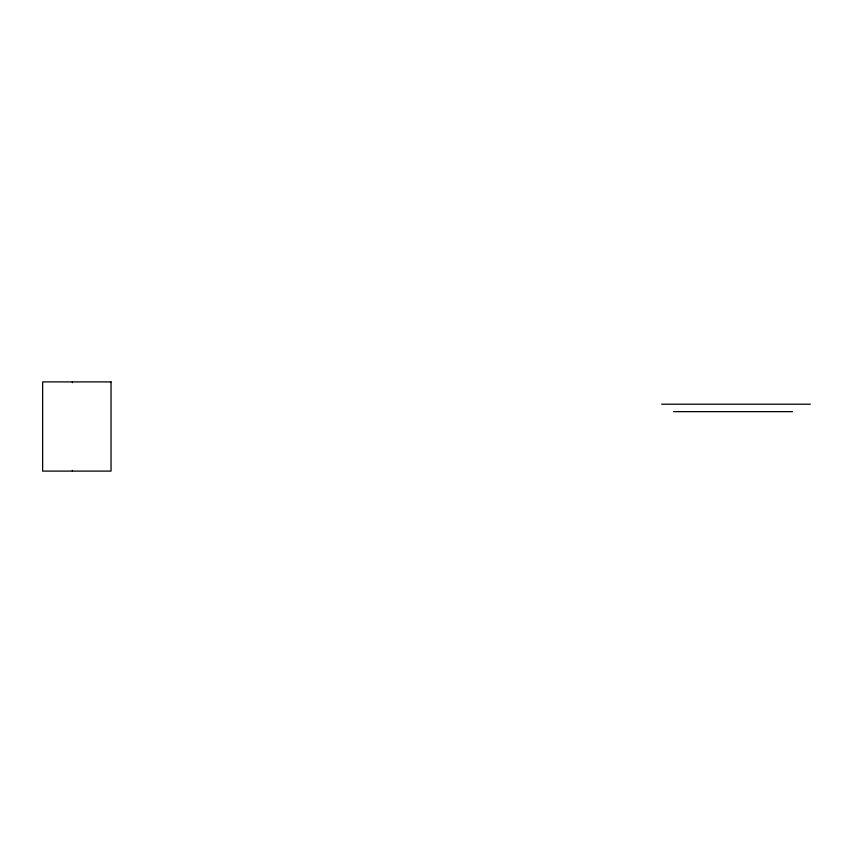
<?xml version="1.0" encoding="UTF-8"?>
<svg xmlns="http://www.w3.org/2000/svg" width="853" height="853" viewBox="0 0 853 853"><rect width="100%" height="100%" fill="white"/><g stroke="black" fill="none" stroke-linecap="round" stroke-linejoin="round"><path stroke-width="1.28" d="M661.683 404.205L810.35 404.205M673.582 411.636L792.512 411.636M72.388 381.899L72.388 382.645M72.388 470.355L72.388 471.101M111.039 381.899L42.65 381.899L42.65 471.101L111.039 471.101L111.039 381.899"/></g></svg>
